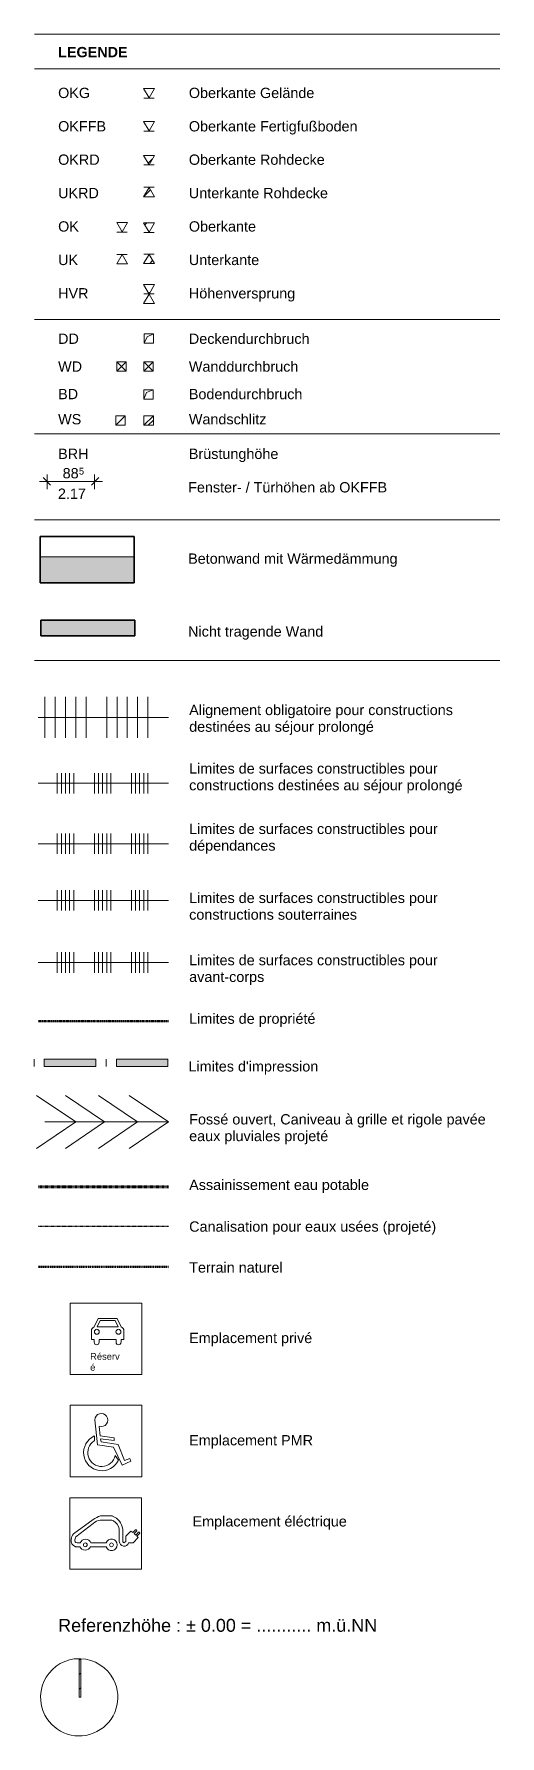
# Model space of a CAD drawing. Header units: millimetres. Extents: x 11075 to 15601, y -15668 to 850.
import ezdxf

# ---------------------------------------------------------------- set-up
doc = ezdxf.new("R2010")
doc.units = ezdxf.units.MM
for name, pattern in [('CENTER_LINE', [5.5, 2.5, -1.5, 0, -1.5]), ('Overhead', [3.96875, 2.38125, -1.5875]), ('WATER_CONNECTION', [5, 2.5, -2.5])]:
    doc.linetypes.add(name, pattern=pattern)
for name, color, linetype, lineweight in [('A-DETL', 90, 'Continuous', 9), ('A-DETL-GENF', 92, 'Continuous', 9), ('A-DETL-THIN', 151, 'Continuous', 9), ('A-WALL', 113, 'Continuous', 35), ('A-WALL-PATT', 111, 'Continuous', 35), ('G-ANNO-TEXT', 231, 'Continuous', 9)]:
    doc.layers.add(name, color=color, linetype=linetype, lineweight=lineweight)
doc.styles.add('Arial', font='arial.ttf', dxfattribs={"height": 125})
doc.styles.add('Arial_1', font='arial.ttf', dxfattribs={"height": 100})
doc.styles.add('Arial_2', font='arial.ttf', dxfattribs={"height": 64.989089})
doc.styles.add('Arial_3', font='arial.ttf', dxfattribs={"height": 65})
doc.styles.add('Arial_B', font='', dxfattribs={"height": 100})
doc.styles.get('Arial_B').set_extended_font_data('Arial', bold=True)
pattern_1 = [(45, (0, 0), (-70.7107, 70.7107), [])]

# ---------------------------------------------------------------- blocks, each defined once
blk = doc.blocks.new('Family - ___-508336-LEGEND_DE_50')
at = {"layer": 'A-WALL-PATT', "lineweight": 9}
blk.add_hatch(color=256, dxfattribs=at).paths.add_polyline_path([(12049, -4475), (12049, -4225), (11134, -4225), (11134, -4475)])
at = {"layer": 'A-WALL'}
for p, q in [((12049, -4025), (11134, -4025)), ((11134, -4025), (11134, -4475)), ((12049, -4475), (12049, -4025)), ((11134, -4475), (12049, -4475))]:
    blk.add_line(p, q, dxfattribs=at)
at = {"layer": 'A-WALL', "lineweight": 9}
blk.add_line((12049, -4225), (11134, -4225), dxfattribs=at)
blk = doc.blocks.new('Family - ___-508372-LEGEND_DE_50')
at = {"layer": 'A-WALL-PATT', "lineweight": 9}
blk.add_hatch(color=256, dxfattribs=at).paths.add_polyline_path([(12054, -4990), (12054, -4840), (11140, -4840), (11140, -4990)])
at = {"layer": 'A-WALL'}
for p, q in [((12054, -4840), (11140, -4840)), ((11140, -4840), (11140, -4990)), ((12054, -4990), (12054, -4840)), ((11140, -4990), (12054, -4990))]:
    blk.add_line(p, q, dxfattribs=at)
blk = doc.blocks.new('MANDATORY_LIMITS - MANDATORY_LIMITS-391470-LEGEND_DE_50')
at = {"layer": 'A-DETL-GENF'}
for p, q in [((11181, -5982), (11181, -5582)), ((11281, -5982), (11281, -5582)), ((11381, -5982), (11381, -5582)), ((11481, -5982), (11481, -5582)), ((11581, -5982), (11581, -5582)), ((11781, -5982), (11781, -5582)), ((11881, -5982), (11881, -5582)), ((11981, -5982), (11981, -5582)), ((12081, -5982), (12081, -5582)), ((12181, -5982), (12181, -5582)), ((12381, -5782), (11114, -5782))]:
    blk.add_line(p, q, dxfattribs=at)
blk = doc.blocks.new('CONSTRUCTION_LIMITS_BLACK - CONSTRUCTION_LIMITS_BLACK-392007-LEGEND_DE_50')
at = {"layer": 'A-DETL-GENF'}
for p, q in [((11301, -8262), (11301, -8062)), ((11341, -8262), (11341, -8062)), ((11381, -8262), (11381, -8062)), ((11421, -8262), (11421, -8062)), ((11461, -8262), (11461, -8062)), ((11661, -8262), (11661, -8062)), ((11701, -8262), (11701, -8062)), ((11741, -8262), (11741, -8062)), ((11781, -8262), (11781, -8062)), ((11821, -8262), (11821, -8062)), ((12021, -8262), (12021, -8062)), ((12061, -8262), (12061, -8062)), ((12101, -8262), (12101, -8062)), ((12141, -8262), (12141, -8062)), ((12181, -8262), (12181, -8062)), ((12381, -8162), (11114, -8162))]:
    blk.add_line(p, q, dxfattribs=at)
blk = doc.blocks.new('CONSTRUCTION_LIMITS_BLEU - CONSTRUCTION_LIMITS_BLEU-391487-LEGEND_DE_50')
at = {"layer": 'A-DETL-GENF'}
for p, q in [((11301, -7108), (11301, -6908)), ((11341, -7108), (11341, -6908)), ((11381, -7108), (11381, -6908)), ((11421, -7108), (11421, -6908)), ((11461, -7108), (11461, -6908)), ((11661, -7108), (11661, -6908)), ((11701, -7108), (11701, -6908)), ((11741, -7108), (11741, -6908)), ((11781, -7108), (11781, -6908)), ((11821, -7108), (11821, -6908)), ((12021, -7108), (12021, -6908)), ((12061, -7108), (12061, -6908)), ((12101, -7108), (12101, -6908)), ((12141, -7108), (12141, -6908)), ((12181, -7108), (12181, -6908)), ((12381, -7008), (11114, -7008))]:
    blk.add_line(p, q, dxfattribs=at)
blk = doc.blocks.new('CONSTRUCTION_LIMITS_RED - CONSTRUCTION_LIMITS_RED-391493-LEGEND_DE_50')
at = {"layer": 'A-DETL-GENF'}
for p, q in [((12381, -6422), (11114, -6422)), ((11301, -6522), (11301, -6322)), ((11341, -6522), (11341, -6322)), ((11381, -6522), (11381, -6322)), ((11421, -6522), (11421, -6322)), ((11461, -6522), (11461, -6322)), ((11661, -6522), (11661, -6322)), ((11701, -6522), (11701, -6322)), ((11741, -6522), (11741, -6322)), ((11781, -6522), (11781, -6322)), ((11821, -6522), (11821, -6322)), ((12021, -6522), (12021, -6322)), ((12061, -6522), (12061, -6322)), ((12101, -6522), (12101, -6322)), ((12141, -6522), (12141, -6322)), ((12181, -6522), (12181, -6322))]:
    blk.add_line(p, q, dxfattribs=at)
blk = doc.blocks.new('PLOT_LIMIT - PLOT_LIMIT-475826-LEGEND_DE_50')
at = {"layer": 'A-DETL-GENF'}
for points in [[(11675, -9169), (11675, -9099), (11175, -9099), (11175, -9169)], [(11875, -9169), (12375, -9169), (12375, -9099), (11875, -9099)]]:
    blk.add_hatch(color=256, dxfattribs=at).paths.add_polyline_path(points)
for p, q in [((11075, -9169), (11075, -9099)), ((11675, -9099), (11175, -9099)), ((11175, -9099), (11175, -9169)), ((11175, -9169), (11675, -9169)), ((11675, -9169), (11675, -9099)), ((11775, -9169), (11775, -9099)), ((12375, -9099), (11875, -9099)), ((11875, -9099), (11875, -9169)), ((11875, -9169), (12375, -9169)), ((12375, -9169), (12375, -9099))]:
    blk.add_line(p, q, dxfattribs=at)

msp = doc.modelspace()

# ---------------------------------------------------------------- hatches: boundary and pattern name
at = {"layer": 'A-DETL-GENF'}
h = msp.add_hatch(dxfattribs=at)
h.set_pattern_fill('FP_1', style=0, pattern_type=2)
h.set_pattern_definition(pattern_1)
h.paths.add_polyline_path([(12192, -418), (12244, -327), (12139, -327)])
h = msp.add_hatch(dxfattribs=at)
h.set_pattern_fill('FP_1', style=0, pattern_type=2)
h.set_pattern_definition(pattern_1)
h.paths.add_polyline_path([(12244, -730), (12192, -639), (12139, -730)])
h = msp.add_hatch(dxfattribs=at)
h.set_pattern_fill('FP_1', style=0, pattern_type=2)
h.set_pattern_definition(pattern_1)
h.paths.add_polyline_path([(12192, -1073), (12244, -982), (12139, -982)])
h = msp.add_hatch(dxfattribs=at)
h.set_pattern_fill('FP_1', style=0, pattern_type=2)
h.set_pattern_definition(pattern_1)
h.paths.add_polyline_path([(12244, -1378), (12192, -1288), (12139, -1378)])
h = msp.add_hatch(dxfattribs=at)
h.set_pattern_fill('FP_1', style=0, pattern_type=2)
h.set_pattern_definition(pattern_1)
h.paths.add_polyline_path([(12192, -1673), (12244, -1582), (12139, -1582)])
h = msp.add_hatch(dxfattribs=at)
h.set_pattern_fill('FP_1', style=0, pattern_type=2)
h.set_pattern_definition(pattern_1)
h.paths.add_polyline_path([(12244, -1764), (12192, -1673), (12139, -1764)])
h = msp.add_hatch(dxfattribs=at)
h.set_pattern_fill('FP_1', style=0, pattern_type=2)
h.set_pattern_definition(pattern_1)
h.paths.add_polyline_path([(12234, -2947), (12234, -2856), (12143, -2947)])
h = msp.add_hatch(dxfattribs=at)
h.set_pattern_fill('FP_1', style=0, pattern_type=2)
h.set_pattern_definition(pattern_1)
h.paths.add_polyline_path([(11529, -15293), (11529, -14918), (11514, -14918), (11514, -15293)])

# ---------------------------------------------------------------- linework, layer by layer
at = {"layer": 'A-DETL', "linetype": 'CENTER_LINE', "lineweight": 50}
msp.add_line((12381, -8730), (11114, -8730), dxfattribs=at)
at = {"layer": 'A-DETL'}
for p, q in [((11481, -9708), (11100, -9451)), ((11761, -9708), (11380, -9451)), ((12081, -9708), (11700, -9451)), ((12381, -9708), (12000, -9451)), ((11481, -9708), (11100, -9965)), ((11181, -9708), (12381, -9708)), ((11181, -9708), (12381, -9708)), ((11761, -9708), (11380, -9965)), ((12081, -9708), (11700, -9965)), ((12381, -9708), (12000, -9965))]:
    msp.add_line(p, q, dxfattribs=at)
at = {"layer": 'A-DETL', "linetype": 'WATER_CONNECTION', "lineweight": 100}
msp.add_line((11114, -10340), (12381, -10340), dxfattribs=at)
at = {"layer": 'A-DETL', "linetype": 'WATER_CONNECTION', "lineweight": 25}
msp.add_line((11114, -10719), (12381, -10719), dxfattribs=at)
at = {"layer": 'A-DETL', "linetype": 'Overhead', "lineweight": 50}
msp.add_line((12381, -11116), (11114, -11116), dxfattribs=at)
at = {"layer": 'A-DETL-THIN'}
for p, q in [((11081, 850), (15601, 850)), ((11081, 514), (15601, 514)), ((12244, 322), (12139, 322)), ((12139, 322), (12192, 231)), ((12142, 229), (12242, 229)), ((12192, 231), (12244, 322)), ((12244, 1), (12139, 1)), ((12139, 1), (12192, -90)), ((12192, -90), (12244, 1)), ((12142, -92), (12242, -92)), ((12244, -327), (12139, -327)), ((12139, -327), (12192, -418)), ((12192, -418), (12244, -327)), ((12142, -420), (12242, -420)), ((12192, -639), (12139, -730)), ((12142, -637), (12242, -637)), ((12244, -730), (12192, -639)), ((12139, -730), (12244, -730)), ((11982, -980), (11878, -980)), ((11878, -980), (11930, -1071)), ((11930, -1071), (11982, -980)), ((12244, -982), (12139, -982)), ((12139, -982), (12192, -1073)), ((12192, -1073), (12244, -982)), ((11880, -1073), (11980, -1073)), ((12142, -1075), (12242, -1075)), ((11930, -1289), (11878, -1380)), ((11880, -1288), (11980, -1288)), ((11982, -1380), (11930, -1289)), ((12192, -1288), (12139, -1378)), ((12142, -1286), (12242, -1286)), ((12244, -1378), (12192, -1288)), ((11878, -1380), (11982, -1380)), ((12139, -1378), (12244, -1378)), ((12244, -1582), (12139, -1582)), ((12139, -1582), (12192, -1673)), ((12192, -1673), (12244, -1582)), ((12192, -1673), (12139, -1764)), ((12139, -1764), (12244, -1764)), ((12142, -1671), (12242, -1671)), ((12244, -1764), (12192, -1673)), ((11081, -1920), (15601, -1920)), ((12237, -2060), (12146, -2060)), ((12146, -2060), (12146, -2151)), ((12146, -2151), (12174, -2087)), ((12174, -2087), (12237, -2060)), ((12237, -2151), (12237, -2060)), ((12146, -2151), (12237, -2151)), ((11971, -2332), (11880, -2332)), ((11880, -2332), (11880, -2423)), ((11971, -2332), (11880, -2423)), ((11880, -2332), (11971, -2423)), ((11880, -2423), (11971, -2423)), ((11971, -2423), (11971, -2332)), ((12142, -2332), (12142, -2423)), ((12142, -2332), (12187, -2378)), ((12232, -2332), (12142, -2332)), ((12187, -2378), (12142, -2423)), ((12142, -2423), (12232, -2423)), ((12187, -2378), (12232, -2332)), ((12232, -2423), (12187, -2378)), ((12232, -2423), (12232, -2332)), ((12232, -2603), (12142, -2603)), ((12142, -2603), (12142, -2694)), ((12142, -2694), (12169, -2630)), ((12169, -2630), (12232, -2603)), ((12232, -2694), (12232, -2603)), ((12142, -2694), (12232, -2694)), ((11961, -2856), (11870, -2856)), ((11870, -2856), (11870, -2947)), ((11961, -2856), (11870, -2947)), ((11870, -2947), (11961, -2947)), ((11961, -2947), (11961, -2856)), ((12234, -2856), (12143, -2856)), ((12143, -2856), (12143, -2947)), ((12234, -2856), (12143, -2947)), ((12143, -2947), (12234, -2947)), ((12234, -2947), (12234, -2856)), ((11081, -3029), (15601, -3029)), ((11236, -3527), (11164, -3455)), ((11204, -3426), (11204, -3566)), ((11632, -3527), (11704, -3455)), ((11663, -3426), (11663, -3566)), ((11128, -3494), (11739, -3494)), ((11081, -3865), (15601, -3865)), ((11081, -5229), (15601, -5229)), ((11425, -11466), (12121, -11466)), ((11425, -12161), (11425, -11466)), ((12121, -11466), (12121, -12161)), ((11660, -11698), (11699, -11615)), ((11689, -11698), (11718, -11636)), ((11689, -11698), (11790, -11698)), ((11699, -11615), (11790, -11615)), ((11718, -11636), (11790, -11636)), ((11881, -11615), (11790, -11615)), ((11862, -11636), (11790, -11636)), ((11891, -11698), (11790, -11698)), ((11891, -11698), (11862, -11636)), ((11920, -11698), (11881, -11615)), ((11632, -11819), (11632, -11735)), ((11632, -11819), (11660, -11819)), ((11660, -11819), (11660, -11847)), ((11708, -11819), (11708, -11847)), ((11708, -11819), (11790, -11819)), ((11872, -11819), (11790, -11819)), ((11872, -11819), (11872, -11847)), ((11948, -11819), (11920, -11819)), ((11920, -11819), (11920, -11847)), ((11948, -11819), (11948, -11735)), ((12121, -12161), (11425, -12161)), ((11425, -12458), (12121, -12458)), ((11425, -13154), (11425, -12458)), ((12121, -12458), (12121, -13154)), ((11690, -12843), (11665, -12600)), ((11709, -12663), (11718, -12754)), ((11661, -12756), (11661, -12803)), ((11848, -12865), (11690, -12843)), ((11718, -12754), (11853, -12773)), ((11853, -12801), (11722, -12783)), ((11722, -12783), (11726, -12814)), ((11726, -12814), (11893, -12838)), ((11930, -13039), (11848, -12865)), ((11853, -12773), (11853, -12801)), ((11893, -12838), (11953, -12995)), ((11864, -12947), (11895, -12991)), ((12015, -13000), (11930, -13039)), ((11953, -12995), (12005, -12975)), ((12005, -12975), (12015, -13000)), ((12121, -13154), (11425, -13154)), ((11422, -13356), (12118, -13356)), ((11422, -14050), (11422, -13356)), ((12118, -13356), (12118, -14050)), ((11722, -13533), (11838, -13533)), ((11459, -13706), (11650, -13567)), ((11650, -13606), (11480, -13734)), ((11815, -13575), (11719, -13575)), ((11903, -13782), (11903, -13658)), ((11937, -13659), (11937, -13783)), ((11967, -13728), (12016, -13680)), ((12016, -13680), (12035, -13694)), ((12035, -13694), (12061, -13669)), ((12049, -13704), (12074, -13678)), ((12049, -13704), (12063, -13718)), ((12063, -13718), (12088, -13693)), ((12074, -13729), (12099, -13704)), ((11480, -13734), (11471, -13765)), ((11520, -13831), (11476, -13831)), ((11493, -13795), (11524, -13795)), ((11776, -13831), (11624, -13831)), ((11628, -13795), (11776, -13795)), ((11937, -13783), (11948, -13795)), ((11948, -13795), (11967, -13780)), ((11967, -13780), (11967, -13728)), ((12038, -13795), (11994, -13795)), ((12086, -13741), (12038, -13795)), ((12074, -13729), (12086, -13741)), ((12118, -14050), (11422, -14050)), ((11529, -14918), (11514, -14918)), ((11514, -14918), (11514, -15293)), ((11529, -15293), (11529, -14918)), ((11514, -15293), (11529, -15293))]:
    msp.add_line(p, q, dxfattribs=at)
for centre, radius in [((11685, -11745), 24), ((11895, -11745), 24), ((11573, -13813), 18.7), ((11828, -13813), 18.6)]:
    msp.add_circle(centre, radius, dxfattribs=at)
for centre, radius, start, end in [((11670, -11735), 38.2, 105.4902, 180), ((11910, -11735), 38.2, 0, 74.5098), ((11684, -11847), 24, 180, 0), ((11896, -11847), 24, 180, 0), ((11728, -12602), 64, 251.9666, 178.1991), ((11734, -12917), 177, 114.5385, 335.4615), ((11732, -12918), 135, 121.8718, 347.6672), ((11773, -13737), 210, 104, 126), ((11773, -13686), 166, 9.1951, 66.8049), ((11559, -13780), 125, 143.3843, 171.4178), ((11719, -13668), 93.4, 90, 138), ((11823, -13625), 51.2, 61.7741, 98.2259), ((11795, -13678), 110, 10.2259, 61.7741), ((12067, -13675), 8.48, 335, 135), ((12095, -13697), 8.4, 297.2195, 152.7805), ((11499, -13771), 64.1, 171.4178, 248.5822), ((11494, -13771), 23.7, 165, 267), ((11572, -13809), 56.4, 202.8797, 337.1203), ((11576, -13813), 55.1, 19.2676, 160.7324), ((11828, -13813), 55.6, 198.8722, 161.1278), ((11950, -13779), 47, 183.6617, 340.3383), ((11514, -15293), 375, 90.0046, 207.27), ((11514, -15293), 375, 27.27, 87.708), ((11514, -15293), 375, 207.27, 27.27)]:
    msp.add_arc(centre, radius, start, end, dxfattribs=at)

# ---------------------------------------------------------------- block references
at = {"layer": 'A-DETL-GENF'}
for name, p in [('MANDATORY_LIMITS - MANDATORY_LIMITS-391470-LEGEND_DE_50', (0, 0)), ('CONSTRUCTION_LIMITS_RED - CONSTRUCTION_LIMITS_RED-391493-LEGEND_DE_50', (0, 0)), ('CONSTRUCTION_LIMITS_BLEU - CONSTRUCTION_LIMITS_BLEU-391487-LEGEND_DE_50', (0, 0)), ('CONSTRUCTION_LIMITS_BLACK - CONSTRUCTION_LIMITS_BLACK-392007-LEGEND_DE_50', (0, 604)), ('CONSTRUCTION_LIMITS_BLACK - CONSTRUCTION_LIMITS_BLACK-392007-LEGEND_DE_50', (0, 0)), ('PLOT_LIMIT - PLOT_LIMIT-475826-LEGEND_DE_50', (0, 0))]:
    msp.add_blockref(name, p, dxfattribs=at)
at = {"layer": 'A-WALL', "lineweight": 9}
for name in ['Family - ___-508336-LEGEND_DE_50', 'Family - ___-508372-LEGEND_DE_50']:
    msp.add_blockref(name, (0, 0), dxfattribs=at)

# ---------------------------------------------------------------- texts
at = {"layer": 'G-ANNO-TEXT', "color": 7, "attachment_point": 1}
for s, insert, char_height, width, style in [('LEGENDE', (11309, 725), 100, 833.75, 'Arial_B'), ('OKG', (11309, 329), 100, 380.8, 'Arial_1'), ('Oberkante Gelände', (12579, 329), 100, 1507.17, 'Arial_1'), ('^I^I', (11623, 329), 100, 1158.44, 'Arial_1'), ('OKFFB', (11309, 5), 100, 573.21, 'Arial_1'), ('^I^I', (11782, 5), 100, 966.03, 'Arial_1'), ('Oberkante Fertigfußboden', (12579, 5), 100, 2028.27, 'Arial_1'), ('OKRD', (11309, -319), 100, 497.05, 'Arial_1'), ('^I^I', (11719, -319), 100, 1042.19, 'Arial_1'), ('Oberkante Rohdecke', (12579, -319), 100, 1635.44, 'Arial_1'), ('UKRD', (11309, -643), 100, 489.03, 'Arial_1'), ('^I^I', (11712, -643), 100, 1050.21, 'Arial_1'), ('Unterkante Rohdecke', (12579, -643), 100, 1675.53, 'Arial_1'), ('OK', (11309, -967), 100, 248.52, 'Arial_1'), ('^I^I', (11514, -967), 100, 1290.72, 'Arial_1'), ('Oberkante', (12579, -967), 100, 805.7, 'Arial_1'), ('UK', (11309, -1292), 100, 240.51, 'Arial_1'), ('^I^I', (11507, -1292), 100, 1298.73, 'Arial_1'), ('Unterkante', (12579, -1292), 100, 845.78, 'Arial_1'), ('HVR', (11309, -1616), 100, 364.77, 'Arial_1'), ('^I^I', (11610, -1616), 100, 1174.47, 'Arial_1'), ('Höhenversprung', (12579, -1616), 100, 1282.7, 'Arial_1'), ('DD', (11309, -2057), 100, 248.52, 'Arial_1'), ('^I^I', (11514, -2057), 100, 1290.72, 'Arial_1'), ('Deckendurchbruch', (12579, -2057), 100, 1455.06, 'Arial_1'), ('WD', (11309, -2327), 100, 292.62, 'Arial_1'), ('^I^I', (11550, -2327), 100, 1246.62, 'Arial_1'), ('Wanddurchbruch', (12579, -2327), 100, 1322.78, 'Arial_1'), ('BD', (11309, -2594), 100, 240.51, 'Arial_1'), ('^I^I', (11507, -2594), 100, 1298.73, 'Arial_1'), ('Bodendurchbruch', (12579, -2594), 100, 1366.88, 'Arial_1'), ('WS', (11309, -2838), 100, 284.6, 'Arial_1'), ('^I^I', (11543, -2838), 100, 1254.64, 'Arial_1'), ('Wandschlitz', (12579, -2838), 100, 941.98, 'Arial_1'), ('BRH', (11309, -3174), 100, 364.77, 'Arial_1'), ('^I^I', (11610, -3174), 100, 1174.47, 'Arial_1'), ('Brüstunghöhe', (12579, -3174), 100, 1078.27, 'Arial_1'), ('88', (11353, -3362), 100, 192.41, 'Arial_1'), ('5', (11511, -3360), 65, 64.13, 'Arial_2'), ('2.17', (11307, -3561), 100, 336.71, 'Arial_1'), ('Fenster- / Türhöhen ab OKFFB', (12572, -3499), 100, 2385.02, 'Arial_1'), ('Betonwand mit Wärmedämmung', (12572, -4191), 100, 2517.3, 'Arial_1'), ('Nicht tragende Wand', (12572, -4898), 100, 1631.43, 'Arial_1'), ('Alignement obligatoire pour constructions', (12582, -5660), 100, 3186.71, 'Arial_1'), ('destinées au séjour prolongé', (12582, -5822), 100, 2228.69, 'Arial_1'), ('Limites de surfaces constructibles pour ', (12582, -6228), 100, 3058.44, 'Arial_1'), ('constructions destinées au séjour prolongé', (12582, -6390), 100, 3302.95, 'Arial_1'), ('Limites de surfaces constructibles pour ', (12582, -6814), 100, 3058.44, 'Arial_1'), ('dépendances', (12582, -6976), 100, 1042.19, 'Arial_1'), ('Limites de surfaces constructibles pour ', (12582, -7484), 100, 3058.44, 'Arial_1'), ('constructions souterraines', (12582, -7646), 100, 2028.27, 'Arial_1'), ('Limites de surfaces constructibles pour ', (12582, -8088), 100, 3058.44, 'Arial_1'), ('avant-corps', (12582, -8250), 100, 909.92, 'Arial_1'), ('Limites de propriété', (12582, -8656), 100, 1523.21, 'Arial_1'), ("Limites d'impression", (12575, -9119), 100, 1571.31, 'Arial_1'), ('Fossé ouvert, Caniveau à grille et rigole pavée ', (12582, -9633), 100, 3639.66, 'Arial_1'), ('eaux pluviales projeté', (12582, -9795), 100, 1687.55, 'Arial_1'), ('Assainissement eau potable', (12582, -10269), 100, 2176.58, 'Arial_1'), ('Canalisation pour eaux usées (projeté)', (12582, -10674), 100, 2978.27, 'Arial_1'), ('Terrain naturel', (12582, -11071), 100, 1122.36, 'Arial_1'), ('Emplacement privé', (12582, -11755), 100, 1491.14, 'Arial_1'), ('é', (11620, -12058), 65, 60.13, 'Arial_3'), ('Réserv', (11620, -11952), 65, 344.73, 'Arial_3'), ('Emplacement PMR', (12582, -12748), 100, 1491.14, 'Arial_1'), ('Emplacement éléctrique', (12615, -13535), 100, 1863.92, 'Arial_1')]:
    msp.add_mtext(s, dxfattribs=dict(at, insert=insert, char_height=char_height, width=width, style=style))
at = {"layer": 'G-ANNO-TEXT', "color": 7, "insert": (11309, -14532), "char_height": 125, "width": 3759.91, "attachment_point": 1, "style": 'Arial', "bg_fill": 3, "box_fill_scale": 1.25, "bg_fill_color": 256, "bg_fill_true_color": 13158600, "bg_fill_transparency": 0}
msp.add_mtext('Referenzhöhe : ± 0.00 = ........... m.ü.NN', dxfattribs=at)

doc.saveas('drawing.dxf')
